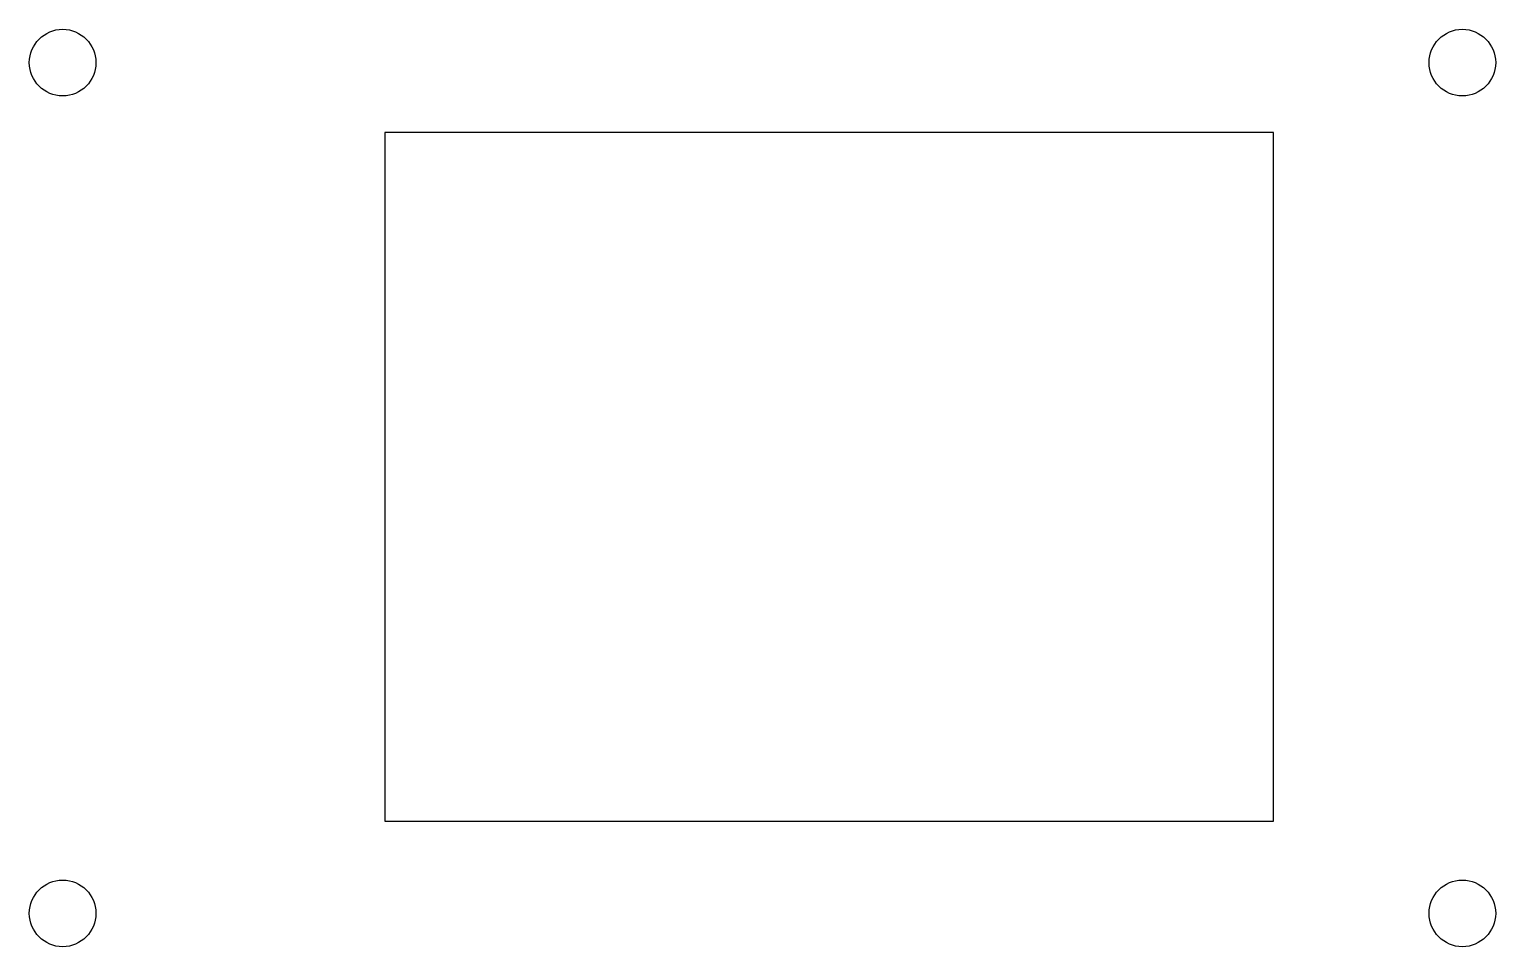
# Model space of a CAD drawing. Header units: millimetres. Extents: x 411 to 477, y 320.6 to 361.9.
import ezdxf

# ---------------------------------------------------------------- set-up
doc = ezdxf.new("R2010")
doc.units = ezdxf.units.MM
doc.layers.add('Layer_0', color=7, linetype='CONTINUOUS')

msp = doc.modelspace()

# ---------------------------------------------------------------- linework, layer by layer
at = {"layer": '', "color": 7, "linetype": 'Continuous'}
msp.add_lwpolyline([(427, 326.23972), (467, 326.23972), (467, 357.23972), (427, 357.23972), (427, 326.23972)], close=True, dxfattribs=at)
at = {"layer": 'Layer_0', "color": 7, "linetype": 'Continuous'}
for centre in [(412.5, 360.38971), (475.5, 360.38971), (412.5, 322.08972), (475.5, 322.08972)]:
    msp.add_circle(centre, 1.5, dxfattribs=at)

doc.saveas('drawing.dxf')
